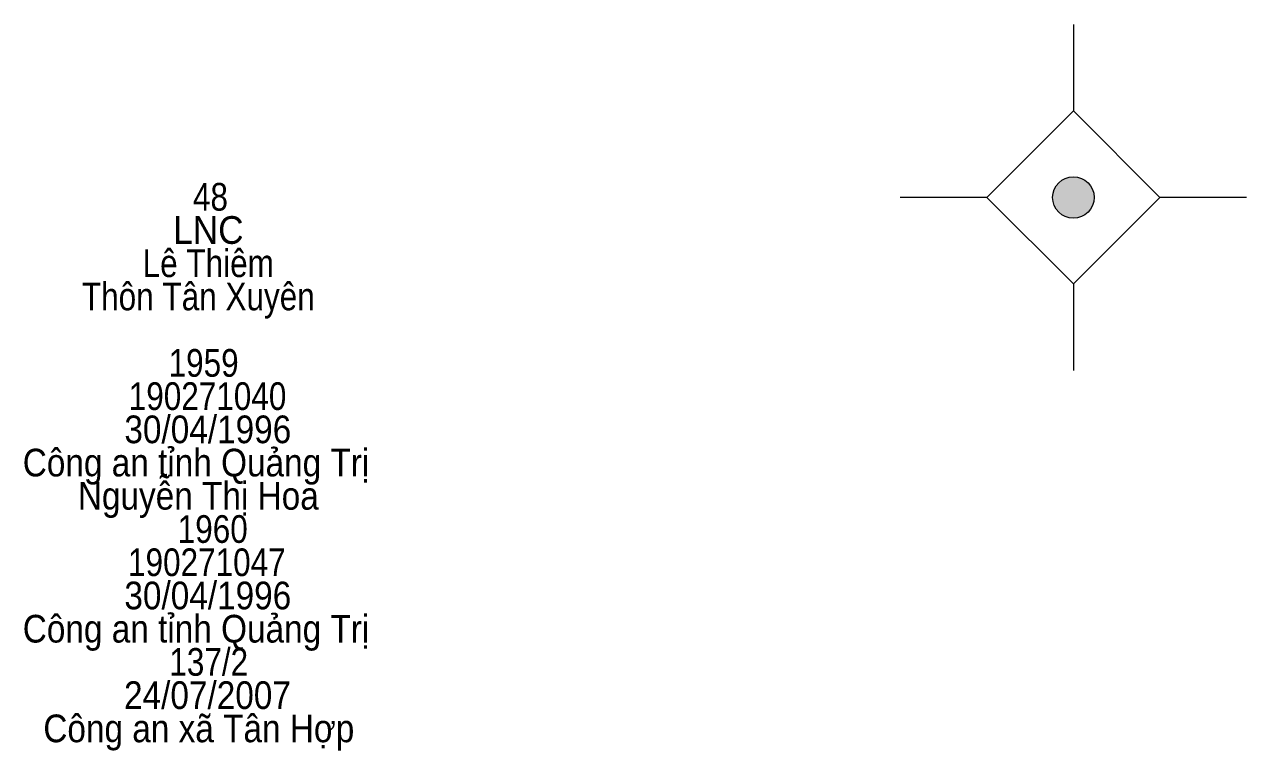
# Model space of a CAD drawing. Header units: metres. Extents: x 548452 to 551009, y 1840956 to 1844548.
# Drawn here: x 550968.31 to 550985.96, y 1841788.97 to 1841799.46 of the extents above; entities that cross this region are included whole.
import ezdxf
from ezdxf.enums import TextEntityAlignment as Align

# ---------------------------------------------------------------- set-up
doc = ezdxf.new("R2010")
doc.units = ezdxf.units.M
doc.header["$LTSCALE"] = 0.16
doc.layers.add('11', color=7, linetype='Continuous', lineweight=13)
doc.layers.add('15', color=7, linetype='Continuous')

msp = doc.modelspace()

# ---------------------------------------------------------------- hatches: boundary and pattern name
at = {"layer": '11'}
msp.add_hatch(color=256, dxfattribs=at).paths.add_polyline_path([(550983.7595, 1841796.96, 1), (550983.1595, 1841796.96, 1)])

# ---------------------------------------------------------------- linework, layer by layer
for p, q in [((550983.46, 1841799.46), (550983.46, 1841798.21)), ((550982.21, 1841796.96), (550980.96, 1841796.96)), ((550985.96, 1841796.96), (550984.71, 1841796.96)), ((550983.46, 1841795.71), (550983.46, 1841794.46))]:
    msp.add_line(p, q, dxfattribs=at)
msp.add_lwpolyline([(550983.46, 1841798.21), (550982.21, 1841796.96), (550983.46, 1841795.71), (550984.71, 1841796.96)], close=True, dxfattribs=at)
msp.add_circle((550983.4595, 1841796.96), 0.3, dxfattribs=at)

# ---------------------------------------------------------------- texts
at = {"layer": '15'}
for s, width, p in [('48', 0.85, (550971, 1841796.77)), ('LNC', 0.95, (550970.97, 1841796.29)), (' Lê Thiêm', 0.85, (550970.905, 1841795.81)), ('Thôn Tân Xuyên', 0.85, (550970.825, 1841795.33)), ('1959 ', 0.85, (550970.965, 1841794.37)), (' 190271040', 0.85, (550970.895, 1841793.89)), (' 30/04/1996', 0.9, (550970.895, 1841793.41)), (' Công an tỉnh Quảng Trị', 0.9, (550970.725, 1841792.93)), ('Nguyễn Thị Hoa', 0.9, (550970.825, 1841792.45)), (' 1960', 0.85, (550970.97, 1841791.97)), (' 190271047', 0.85, (550970.885, 1841791.49)), (' 30/04/1996', 0.9, (550970.895, 1841791.01)), (' Công an tỉnh Quảng Trị', 0.9, (550970.725, 1841790.53)), ('137/2', 0.85, (550970.975, 1841790.05)), (' 24/07/2007', 0.9, (550970.89, 1841789.57)), (' Công an xã Tân Hợp', 0.9, (550970.765, 1841789.09))]:
    msp.add_text(s, height=0.4, dxfattribs=dict(at, width=width)).set_placement(p, align=Align.CENTER)

doc.saveas('drawing.dxf')
